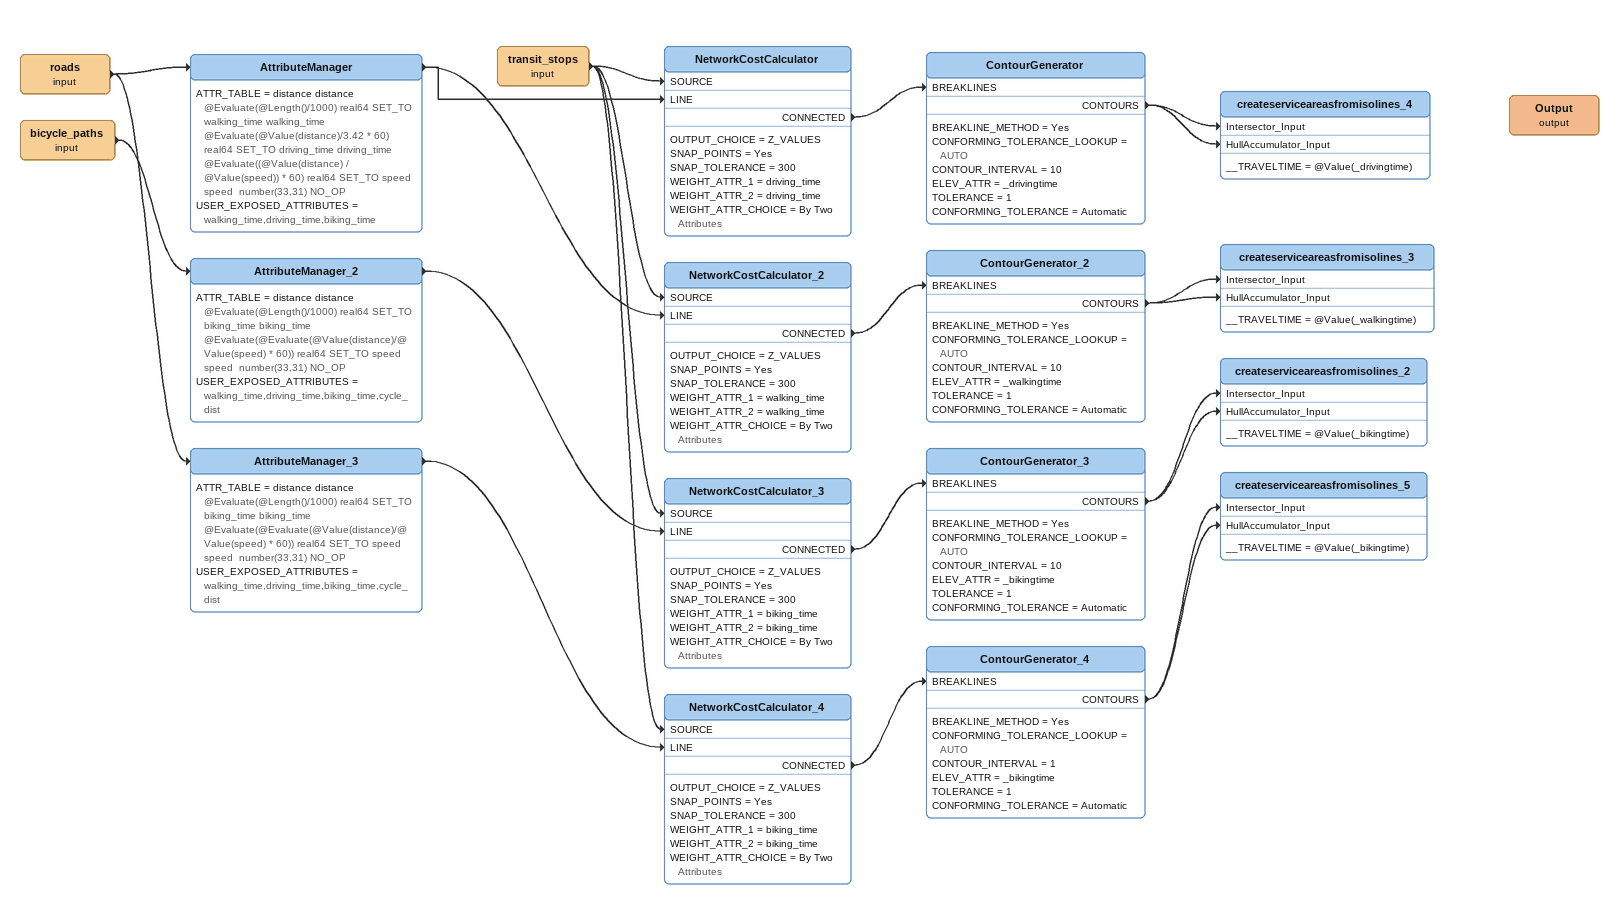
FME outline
roads (input)
    -> AttributeManager
    -> AttributeManager_3
AttributeManager
    ATTR_TABLE = distance distance @Evaluate(@Length()/1000) real64 SET_TO walking_time walking_time @Evaluate(@Value(distance)/3.42 * 60) real64 SET_TO driving_time driving_time @Evaluate((@Value(distance) / @Value(speed)) * 60) real64 SET_TO speed speed  number(33,31) NO_OP
    USER_EXPOSED_ATTRIBUTES = walking_time,driving_time,biking_time
    -> NetworkCostCalculator [LINE]
    -> NetworkCostCalculator_2 [LINE]
AttributeManager_3
    ATTR_TABLE = distance distance @Evaluate(@Length()/1000) real64 SET_TO biking_time biking_time @Evaluate(@Evaluate(@Value(distance)/@Value(speed) * 60)) real64 SET_TO speed speed  number(33,31) NO_OP
    USER_EXPOSED_ATTRIBUTES = walking_time,driving_time,biking_time,cycle_dist
    -> NetworkCostCalculator_4 [LINE]
bicycle_paths (input)
    -> AttributeManager_2
AttributeManager_2
    ATTR_TABLE = distance distance @Evaluate(@Length()/1000) real64 SET_TO biking_time biking_time @Evaluate(@Evaluate(@Value(distance)/@Value(speed) * 60)) real64 SET_TO speed speed  number(33,31) NO_OP
    USER_EXPOSED_ATTRIBUTES = walking_time,driving_time,biking_time,cycle_dist
    -> NetworkCostCalculator_3 [LINE]
transit_stops (input)
    -> NetworkCostCalculator [SOURCE]
    -> NetworkCostCalculator_2 [SOURCE]
    -> NetworkCostCalculator_3 [SOURCE]
    -> NetworkCostCalculator_4 [SOURCE]
NetworkCostCalculator
    OUTPUT_CHOICE = Z_VALUES
    SNAP_POINTS = Yes
    SNAP_TOLERANCE = 300
    WEIGHT_ATTR_1 = driving_time
    WEIGHT_ATTR_2 = driving_time
    WEIGHT_ATTR_CHOICE = By Two Attributes
    CONNECTED -> ContourGenerator [BREAKLINES]
ContourGenerator
    BREAKLINE_METHOD = Yes
    CONFORMING_TOLERANCE_LOOKUP = AUTO
    CONTOUR_INTERVAL = 10
    ELEV_ATTR = _drivingtime
    TOLERANCE = 1
    CONFORMING_TOLERANCE = Automatic
    CONTOURS -> createserviceareasfromisolines_4 [Intersector_Input]
    CONTOURS -> createserviceareasfromisolines_4 [HullAccumulator_Input]
createserviceareasfromisolines_4
    __TRAVELTIME = @Value(_drivingtime)
NetworkCostCalculator_2
    OUTPUT_CHOICE = Z_VALUES
    SNAP_POINTS = Yes
    SNAP_TOLERANCE = 300
    WEIGHT_ATTR_1 = walking_time
    WEIGHT_ATTR_2 = walking_time
    WEIGHT_ATTR_CHOICE = By Two Attributes
    CONNECTED -> ContourGenerator_2 [BREAKLINES]
ContourGenerator_2
    BREAKLINE_METHOD = Yes
    CONFORMING_TOLERANCE_LOOKUP = AUTO
    CONTOUR_INTERVAL = 10
    ELEV_ATTR = _walkingtime
    TOLERANCE = 1
    CONFORMING_TOLERANCE = Automatic
    CONTOURS -> createserviceareasfromisolines_3 [Intersector_Input]
    CONTOURS -> createserviceareasfromisolines_3 [HullAccumulator_Input]
createserviceareasfromisolines_3
    __TRAVELTIME = @Value(_walkingtime)
NetworkCostCalculator_3
    OUTPUT_CHOICE = Z_VALUES
    SNAP_POINTS = Yes
    SNAP_TOLERANCE = 300
    WEIGHT_ATTR_1 = biking_time
    WEIGHT_ATTR_2 = biking_time
    WEIGHT_ATTR_CHOICE = By Two Attributes
    CONNECTED -> ContourGenerator_3 [BREAKLINES]
ContourGenerator_3
    BREAKLINE_METHOD = Yes
    CONFORMING_TOLERANCE_LOOKUP = AUTO
    CONTOUR_INTERVAL = 10
    ELEV_ATTR = _bikingtime
    TOLERANCE = 1
    CONFORMING_TOLERANCE = Automatic
    CONTOURS -> createserviceareasfromisolines_2 [Intersector_Input]
    CONTOURS -> createserviceareasfromisolines_2 [HullAccumulator_Input]
createserviceareasfromisolines_2
    __TRAVELTIME = @Value(_bikingtime)
NetworkCostCalculator_4
    OUTPUT_CHOICE = Z_VALUES
    SNAP_POINTS = Yes
    SNAP_TOLERANCE = 300
    WEIGHT_ATTR_1 = biking_time
    WEIGHT_ATTR_2 = biking_time
    WEIGHT_ATTR_CHOICE = By Two Attributes
    CONNECTED -> ContourGenerator_4 [BREAKLINES]
ContourGenerator_4
    BREAKLINE_METHOD = Yes
    CONFORMING_TOLERANCE_LOOKUP = AUTO
    CONTOUR_INTERVAL = 1
    ELEV_ATTR = _bikingtime
    TOLERANCE = 1
    CONFORMING_TOLERANCE = Automatic
    CONTOURS -> createserviceareasfromisolines_5 [Intersector_Input]
    CONTOURS -> createserviceareasfromisolines_5 [HullAccumulator_Input]
createserviceareasfromisolines_5
    __TRAVELTIME = @Value(_bikingtime)
Output (output)
